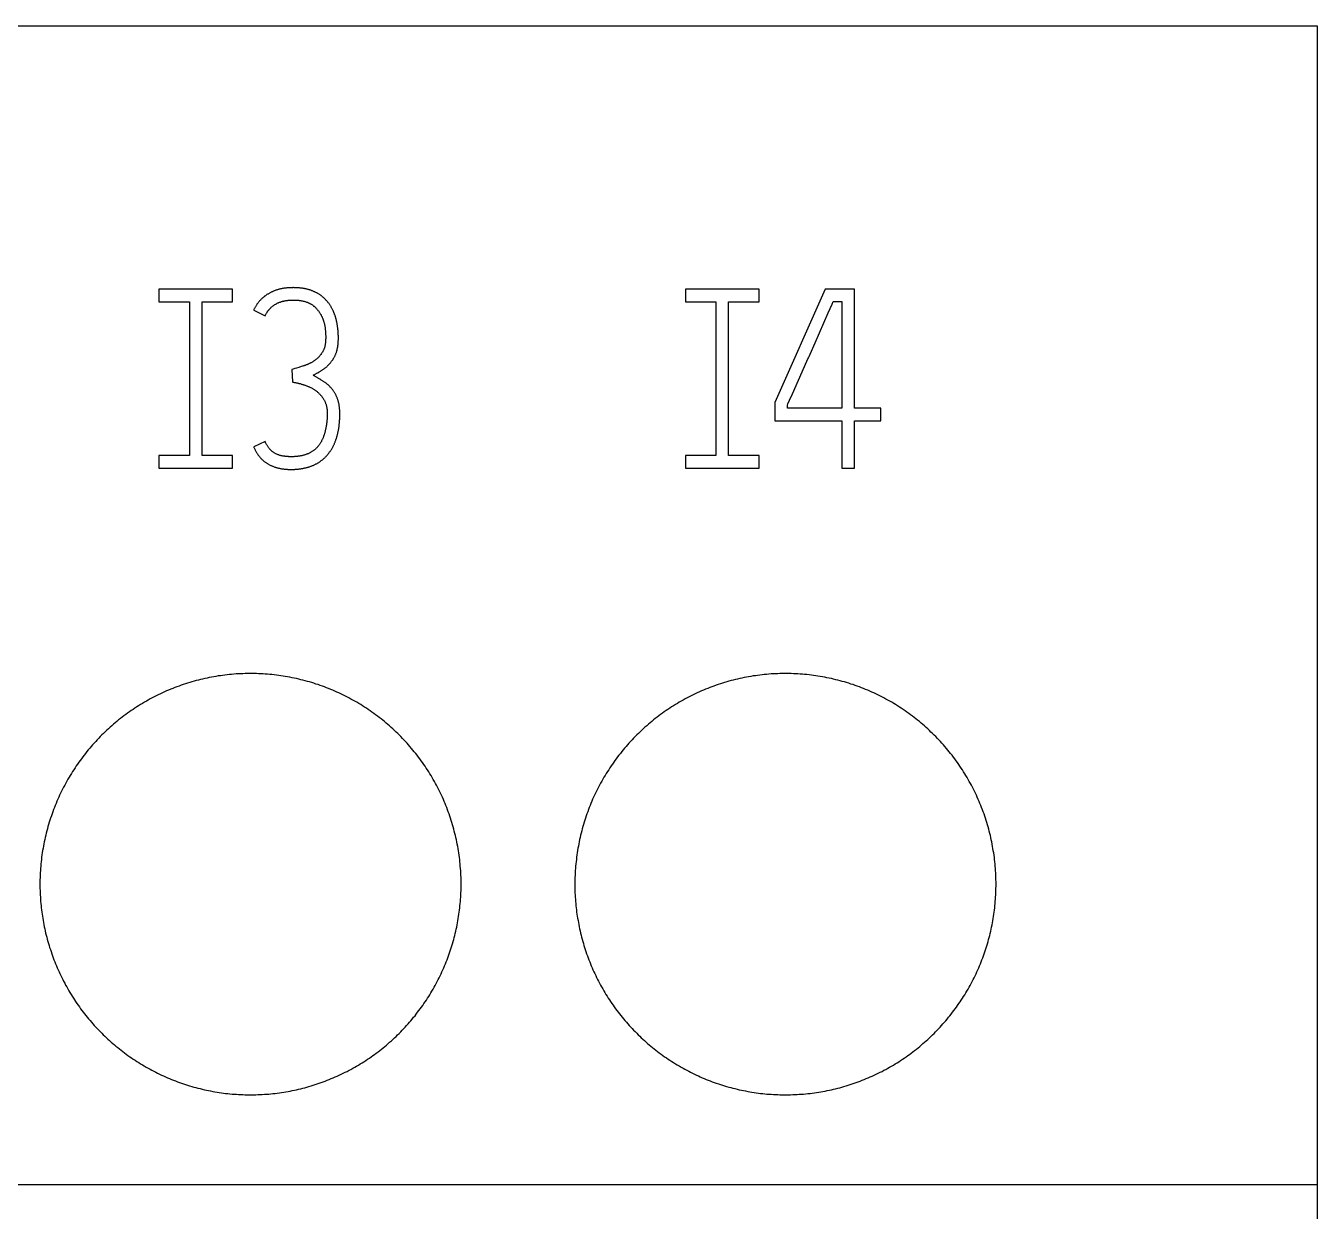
# Model space of a CAD drawing. Extents: x 0 to 420, y 0 to 297.
# Drawn here: x 133.32 to 145.58, y 221.94 to 233.19 of the extents above; entities that cross this region are included whole.
import ezdxf

# ---------------------------------------------------------------- set-up
doc = ezdxf.new("R2010")
doc.units = 0
doc.header["$LTSCALE"] = 23.1
doc.layers.add('10000_FRONT', color=7, linetype='CONTINUOUS')
doc.layers.add('10500_FRONT_LABELING', color=7, linetype='CONTINUOUS')

msp = doc.modelspace()

# ---------------------------------------------------------------- linework, layer by layer
at = {"layer": '10000_FRONT', "color": 7, "linetype": 'CONTINUOUS'}
for p, q in [((110.08, 233.191), (145.58, 233.191)), ((145.58, 233.191), (145.58, 143.191)), ((110.08, 222.191), (145.58, 222.191))]:
    msp.add_line(p, q, dxfattribs=at)
for points in [[(137.45, 225.041), (137.45, 225.063), (137.449, 225.084), (137.449, 225.105), (137.448, 225.127), (137.447, 225.148), (137.446, 225.169), (137.444, 225.19), (137.442, 225.212), (137.441, 225.233), (137.438, 225.254), (137.436, 225.275), (137.434, 225.296), (137.431, 225.317), (137.428, 225.338), (137.424, 225.358), (137.421, 225.379), (137.417, 225.4), (137.413, 225.421), (137.409, 225.442), (137.405, 225.462), (137.4, 225.483), (137.396, 225.504), (137.391, 225.524), (137.385, 225.545), (137.38, 225.565), (137.374, 225.586), (137.368, 225.606), (137.362, 225.626), (137.356, 225.647), (137.349, 225.667), (137.343, 225.687), (137.336, 225.708), (137.328, 225.728), (137.321, 225.748), (137.313, 225.768), (137.305, 225.788), (137.297, 225.807), (137.289, 225.827), (137.281, 225.846), (137.272, 225.866), (137.263, 225.885), (137.254, 225.904), (137.245, 225.923), (137.235, 225.942), (137.226, 225.961), (137.216, 225.98), (137.206, 225.998), (137.196, 226.017), (137.185, 226.035), (137.175, 226.054), (137.164, 226.072), (137.153, 226.09), (137.142, 226.108), (137.13, 226.126), (137.119, 226.143), (137.107, 226.161), (137.095, 226.179), (137.083, 226.196), (137.07, 226.213), (137.058, 226.231), (137.045, 226.248), (137.032, 226.265), (137.019, 226.282), (137.005, 226.298), (136.992, 226.315), (136.978, 226.331), (136.964, 226.348), (136.95, 226.364), (136.936, 226.38), (136.922, 226.395), (136.907, 226.411), (136.893, 226.426), (136.878, 226.442), (136.863, 226.457), (136.848, 226.472), (136.832, 226.486), (136.817, 226.501), (136.802, 226.515), (136.786, 226.53), (136.77, 226.544), (136.754, 226.558), (136.738, 226.571), (136.722, 226.585), (136.705, 226.598), (136.689, 226.612), (136.672, 226.625), (136.655, 226.638), (136.638, 226.65), (136.621, 226.663), (136.603, 226.675), (136.586, 226.687), (136.568, 226.699), (136.55, 226.711), (136.532, 226.723), (136.514, 226.735), (136.496, 226.746), (136.478, 226.757), (136.459, 226.768), (136.441, 226.779), (136.422, 226.789), (136.403, 226.799), (136.384, 226.81), (136.365, 226.819), (136.346, 226.829), (136.327, 226.839), (136.308, 226.848), (136.289, 226.857), (136.27, 226.866), (136.25, 226.874), (136.231, 226.883), (136.211, 226.891), (136.191, 226.899), (136.172, 226.907), (136.152, 226.914), (136.132, 226.922), (136.112, 226.929), (136.092, 226.936), (136.071, 226.942), (136.051, 226.949), (136.031, 226.955), (136.01, 226.961), (135.99, 226.967), (135.969, 226.973), (135.948, 226.978), (135.928, 226.983), (135.907, 226.988), (135.886, 226.993), (135.865, 226.998), (135.844, 227.002), (135.823, 227.006), (135.801, 227.01), (135.78, 227.014), (135.759, 227.017), (135.738, 227.02), (135.717, 227.023), (135.696, 227.026), (135.675, 227.029), (135.653, 227.031), (135.632, 227.033), (135.611, 227.035), (135.59, 227.036), (135.569, 227.038), (135.547, 227.039), (135.526, 227.04), (135.505, 227.041), (135.484, 227.041), (135.462, 227.041), (135.441, 227.041), (135.42, 227.041), (135.398, 227.041), (135.377, 227.04), (135.356, 227.039), (135.334, 227.038), (135.313, 227.037), (135.292, 227.035), (135.27, 227.033), (135.249, 227.031), (135.228, 227.029), (135.206, 227.027), (135.185, 227.024), (135.164, 227.021), (135.142, 227.018), (135.121, 227.014), (135.1, 227.011), (135.079, 227.007), (135.058, 227.003), (135.037, 226.998), (135.016, 226.994), (134.995, 226.989), (134.975, 226.984), (134.954, 226.979), (134.934, 226.974), (134.913, 226.968), (134.893, 226.962), (134.872, 226.956), (134.852, 226.95), (134.832, 226.943), (134.811, 226.937), (134.791, 226.93), (134.771, 226.923), (134.751, 226.915), (134.731, 226.908), (134.712, 226.9), (134.692, 226.892), (134.672, 226.884), (134.652, 226.876), (134.633, 226.867), (134.613, 226.858), (134.594, 226.849), (134.574, 226.84), (134.555, 226.83), (134.536, 226.82), (134.517, 226.81), (134.498, 226.8), (134.479, 226.79), (134.461, 226.78), (134.442, 226.769), (134.424, 226.758), (134.405, 226.747)], [(142.53, 225.041), (142.53, 225.063), (142.529, 225.084), (142.529, 225.105), (142.528, 225.127), (142.527, 225.148), (142.526, 225.169), (142.524, 225.19), (142.522, 225.212), (142.521, 225.233), (142.518, 225.254), (142.516, 225.275), (142.514, 225.296), (142.511, 225.317), (142.508, 225.338), (142.504, 225.358), (142.501, 225.379), (142.497, 225.4), (142.493, 225.421), (142.489, 225.442), (142.485, 225.462), (142.48, 225.483), (142.476, 225.504), (142.471, 225.524), (142.465, 225.545), (142.46, 225.565), (142.454, 225.586), (142.448, 225.606), (142.442, 225.626), (142.436, 225.647), (142.429, 225.667), (142.423, 225.687), (142.416, 225.708), (142.408, 225.728), (142.401, 225.748), (142.393, 225.768), (142.385, 225.788), (142.377, 225.807), (142.369, 225.827), (142.361, 225.846), (142.352, 225.866), (142.343, 225.885), (142.334, 225.904), (142.325, 225.923), (142.315, 225.942), (142.306, 225.961), (142.296, 225.98), (142.286, 225.998), (142.276, 226.017), (142.265, 226.035), (142.255, 226.054), (142.244, 226.072), (142.233, 226.09), (142.222, 226.108), (142.21, 226.126), (142.199, 226.143), (142.187, 226.161), (142.175, 226.179), (142.163, 226.196), (142.15, 226.213), (142.138, 226.231), (142.125, 226.248), (142.112, 226.265), (142.099, 226.282), (142.085, 226.298), (142.072, 226.315), (142.058, 226.331), (142.044, 226.348), (142.03, 226.364), (142.016, 226.38), (142.002, 226.395), (141.987, 226.411), (141.973, 226.426), (141.958, 226.442), (141.943, 226.457), (141.928, 226.472), (141.912, 226.486), (141.897, 226.501), (141.882, 226.515), (141.866, 226.53), (141.85, 226.544), (141.834, 226.558), (141.818, 226.571), (141.802, 226.585), (141.785, 226.598), (141.769, 226.612), (141.752, 226.625), (141.735, 226.638), (141.718, 226.65), (141.701, 226.663), (141.683, 226.675), (141.666, 226.687), (141.648, 226.699), (141.63, 226.711), (141.612, 226.723), (141.594, 226.735), (141.576, 226.746), (141.558, 226.757), (141.539, 226.768), (141.521, 226.779), (141.502, 226.789), (141.483, 226.799), (141.464, 226.81), (141.445, 226.819), (141.426, 226.829), (141.407, 226.839), (141.388, 226.848), (141.369, 226.857), (141.35, 226.866), (141.33, 226.874), (141.311, 226.883), (141.291, 226.891), (141.271, 226.899), (141.252, 226.907), (141.232, 226.914), (141.212, 226.922), (141.192, 226.929), (141.172, 226.936), (141.151, 226.942), (141.131, 226.949), (141.111, 226.955), (141.09, 226.961), (141.07, 226.967), (141.049, 226.973), (141.028, 226.978), (141.008, 226.983), (140.987, 226.988), (140.966, 226.993), (140.945, 226.998), (140.924, 227.002), (140.903, 227.006), (140.881, 227.01), (140.86, 227.014), (140.839, 227.017), (140.818, 227.02), (140.797, 227.023), (140.776, 227.026), (140.755, 227.029), (140.733, 227.031), (140.712, 227.033), (140.691, 227.035), (140.67, 227.036), (140.649, 227.038), (140.627, 227.039), (140.606, 227.04), (140.585, 227.041), (140.564, 227.041), (140.542, 227.041), (140.521, 227.041), (140.5, 227.041), (140.478, 227.041), (140.457, 227.04), (140.436, 227.039), (140.414, 227.038), (140.393, 227.037), (140.372, 227.035), (140.35, 227.033), (140.329, 227.031), (140.308, 227.029), (140.286, 227.027), (140.265, 227.024), (140.244, 227.021), (140.222, 227.018), (140.201, 227.014), (140.18, 227.011), (140.159, 227.007), (140.138, 227.003), (140.117, 226.998), (140.096, 226.994), (140.075, 226.989), (140.055, 226.984), (140.034, 226.979), (140.014, 226.974), (139.993, 226.968), (139.973, 226.962), (139.952, 226.956), (139.932, 226.95), (139.912, 226.943), (139.891, 226.937), (139.871, 226.93), (139.851, 226.923), (139.831, 226.915), (139.811, 226.908), (139.792, 226.9), (139.772, 226.892), (139.752, 226.884), (139.732, 226.876), (139.713, 226.867), (139.693, 226.858), (139.674, 226.849), (139.654, 226.84), (139.635, 226.83), (139.616, 226.82), (139.597, 226.81), (139.578, 226.8), (139.559, 226.79), (139.541, 226.78), (139.522, 226.769), (139.504, 226.758), (139.485, 226.747)], [(134.405, 226.747), (134.387, 226.736), (134.369, 226.724), (134.352, 226.713), (134.334, 226.701), (134.316, 226.689), (134.299, 226.677), (134.282, 226.665), (134.264, 226.652), (134.247, 226.64), (134.231, 226.627), (134.214, 226.614), (134.197, 226.601), (134.181, 226.587), (134.164, 226.574), (134.148, 226.56), (134.132, 226.546), (134.116, 226.532), (134.1, 226.517), (134.085, 226.503), (134.069, 226.488), (134.054, 226.473), (134.038, 226.458), (134.023, 226.443), (134.008, 226.428), (133.993, 226.412), (133.979, 226.396), (133.964, 226.381), (133.95, 226.365), (133.936, 226.349), (133.922, 226.333), (133.909, 226.316), (133.895, 226.3), (133.882, 226.283), (133.869, 226.267), (133.856, 226.25), (133.843, 226.233), (133.831, 226.216), (133.819, 226.199), (133.806, 226.181), (133.794, 226.164), (133.783, 226.146), (133.771, 226.128), (133.76, 226.111), (133.748, 226.093), (133.737, 226.074), (133.726, 226.056), (133.716, 226.038), (133.705, 226.019), (133.695, 226.001), (133.685, 225.982), (133.675, 225.963), (133.665, 225.944), (133.656, 225.925), (133.646, 225.906), (133.637, 225.886), (133.628, 225.867), (133.619, 225.847), (133.611, 225.828), (133.603, 225.808), (133.595, 225.789), (133.587, 225.769), (133.579, 225.749), (133.572, 225.729), (133.565, 225.709), (133.558, 225.689), (133.551, 225.669), (133.544, 225.649), (133.538, 225.629), (133.532, 225.608), (133.526, 225.588), (133.52, 225.568), (133.515, 225.547), (133.51, 225.527), (133.505, 225.506), (133.5, 225.486), (133.495, 225.465), (133.491, 225.444), (133.487, 225.424), (133.483, 225.403), (133.479, 225.382), (133.475, 225.361), (133.472, 225.34), (133.469, 225.319), (133.466, 225.298), (133.464, 225.276), (133.461, 225.255), (133.459, 225.234), (133.457, 225.212), (133.455, 225.191), (133.454, 225.17), (133.453, 225.148), (133.452, 225.127), (133.451, 225.106), (133.45, 225.084), (133.45, 225.063), (133.45, 225.041)], [(139.485, 226.747), (139.467, 226.736), (139.449, 226.724), (139.432, 226.713), (139.414, 226.701), (139.396, 226.689), (139.379, 226.677), (139.362, 226.665), (139.344, 226.652), (139.327, 226.64), (139.311, 226.627), (139.294, 226.614), (139.277, 226.601), (139.261, 226.587), (139.244, 226.574), (139.228, 226.56), (139.212, 226.546), (139.196, 226.532), (139.18, 226.517), (139.165, 226.503), (139.149, 226.488), (139.134, 226.473), (139.118, 226.458), (139.103, 226.443), (139.088, 226.428), (139.073, 226.412), (139.059, 226.396), (139.044, 226.381), (139.03, 226.365), (139.016, 226.349), (139.002, 226.333), (138.989, 226.316), (138.975, 226.3), (138.962, 226.283), (138.949, 226.267), (138.936, 226.25), (138.923, 226.233), (138.911, 226.216), (138.899, 226.199), (138.886, 226.181), (138.874, 226.164), (138.863, 226.146), (138.851, 226.128), (138.84, 226.111), (138.828, 226.093), (138.817, 226.074), (138.806, 226.056), (138.796, 226.038), (138.785, 226.019), (138.775, 226.001), (138.765, 225.982), (138.755, 225.963), (138.745, 225.944), (138.736, 225.925), (138.726, 225.906), (138.717, 225.886), (138.708, 225.867), (138.699, 225.847), (138.691, 225.828), (138.683, 225.808), (138.675, 225.789), (138.667, 225.769), (138.659, 225.749), (138.652, 225.729), (138.645, 225.709), (138.638, 225.689), (138.631, 225.669), (138.624, 225.649), (138.618, 225.629), (138.612, 225.608), (138.606, 225.588), (138.6, 225.568), (138.595, 225.547), (138.59, 225.527), (138.585, 225.506), (138.58, 225.486), (138.575, 225.465), (138.571, 225.444), (138.567, 225.424), (138.563, 225.403), (138.559, 225.382), (138.555, 225.361), (138.552, 225.34), (138.549, 225.319), (138.546, 225.298), (138.544, 225.276), (138.541, 225.255), (138.539, 225.234), (138.537, 225.212), (138.535, 225.191), (138.534, 225.17), (138.533, 225.148), (138.532, 225.127), (138.531, 225.106), (138.53, 225.084), (138.53, 225.063), (138.53, 225.041)], [(133.45, 225.041), (133.45, 225.021), (133.45, 225), (133.451, 224.98), (133.451, 224.959), (133.452, 224.939), (133.454, 224.919), (133.455, 224.898), (133.456, 224.878), (133.458, 224.858), (133.46, 224.837), (133.462, 224.817), (133.465, 224.797), (133.467, 224.777), (133.47, 224.757), (133.473, 224.737), (133.476, 224.717), (133.48, 224.697), (133.483, 224.677), (133.487, 224.657), (133.491, 224.637), (133.495, 224.617), (133.5, 224.597), (133.504, 224.577), (133.509, 224.557), (133.514, 224.538), (133.519, 224.518), (133.525, 224.498), (133.531, 224.479), (133.536, 224.459), (133.542, 224.44), (133.549, 224.42), (133.555, 224.401), (133.562, 224.381), (133.569, 224.362), (133.576, 224.342), (133.583, 224.323), (133.591, 224.304), (133.598, 224.285), (133.606, 224.266), (133.614, 224.247), (133.622, 224.229), (133.631, 224.21), (133.639, 224.192), (133.648, 224.173), (133.657, 224.155), (133.666, 224.137), (133.675, 224.119), (133.685, 224.101), (133.694, 224.083), (133.704, 224.065), (133.714, 224.047), (133.725, 224.03), (133.735, 224.012), (133.745, 223.995), (133.756, 223.978), (133.767, 223.96), (133.778, 223.943), (133.789, 223.926), (133.801, 223.909), (133.813, 223.893), (133.824, 223.876), (133.836, 223.859), (133.849, 223.843), (133.861, 223.826), (133.874, 223.81), (133.886, 223.794), (133.899, 223.778), (133.912, 223.762), (133.926, 223.746), (133.939, 223.731), (133.953, 223.715), (133.966, 223.7), (133.98, 223.685), (133.994, 223.67), (134.008, 223.655), (134.022, 223.641), (134.037, 223.626), (134.051, 223.612), (134.066, 223.598), (134.081, 223.583), (134.096, 223.57), (134.111, 223.556), (134.126, 223.542), (134.141, 223.529), (134.157, 223.516), (134.172, 223.503), (134.188, 223.49), (134.204, 223.477), (134.22, 223.464), (134.236, 223.452), (134.252, 223.439), (134.269, 223.427), (134.285, 223.415), (134.302, 223.403), (134.319, 223.392), (134.336, 223.38), (134.353, 223.369), (134.37, 223.358), (134.388, 223.347), (134.405, 223.336), (134.423, 223.325), (134.441, 223.315), (134.459, 223.304), (134.477, 223.294), (134.495, 223.284), (134.513, 223.275), (134.531, 223.265), (134.549, 223.256), (134.567, 223.247), (134.586, 223.238), (134.604, 223.229), (134.623, 223.22), (134.641, 223.212), (134.66, 223.204), (134.679, 223.196), (134.698, 223.188), (134.717, 223.181), (134.736, 223.173), (134.755, 223.166), (134.774, 223.159), (134.793, 223.152), (134.813, 223.146), (134.832, 223.139), (134.852, 223.133), (134.871, 223.127), (134.891, 223.121), (134.911, 223.115), (134.93, 223.11), (134.95, 223.105), (134.97, 223.1), (134.99, 223.095), (135.011, 223.09), (135.031, 223.086), (135.051, 223.082), (135.071, 223.078), (135.092, 223.074), (135.112, 223.07), (135.132, 223.067), (135.152, 223.064), (135.173, 223.061), (135.193, 223.058), (135.213, 223.055), (135.234, 223.053), (135.254, 223.051), (135.274, 223.049), (135.295, 223.047), (135.315, 223.046), (135.336, 223.045), (135.356, 223.044), (135.376, 223.043), (135.397, 223.042), (135.417, 223.042), (135.438, 223.041), (135.458, 223.041), (135.479, 223.042), (135.499, 223.042), (135.519, 223.043), (135.54, 223.043), (135.56, 223.044), (135.581, 223.046), (135.602, 223.047), (135.622, 223.049), (135.643, 223.051), (135.663, 223.053), (135.684, 223.055), (135.704, 223.058), (135.725, 223.06), (135.745, 223.063), (135.766, 223.066), (135.786, 223.07), (135.806, 223.073), (135.826, 223.077), (135.846, 223.081), (135.867, 223.085), (135.887, 223.09), (135.906, 223.094), (135.926, 223.099), (135.946, 223.104), (135.966, 223.109), (135.986, 223.115), (136.005, 223.12), (136.025, 223.126), (136.044, 223.132), (136.064, 223.138), (136.083, 223.144), (136.103, 223.151), (136.122, 223.158), (136.141, 223.165), (136.16, 223.172), (136.179, 223.179), (136.198, 223.187), (136.217, 223.195), (136.236, 223.203), (136.255, 223.211), (136.274, 223.219), (136.293, 223.228), (136.311, 223.237), (136.33, 223.246), (136.349, 223.255)], [(136.349, 223.255), (136.367, 223.264), (136.385, 223.274), (136.403, 223.283), (136.421, 223.293), (136.439, 223.303), (136.457, 223.314), (136.475, 223.324), (136.492, 223.335), (136.51, 223.345), (136.527, 223.356), (136.544, 223.367), (136.561, 223.379), (136.578, 223.39), (136.595, 223.402), (136.611, 223.413), (136.628, 223.425), (136.644, 223.437), (136.661, 223.45), (136.677, 223.462), (136.693, 223.475), (136.709, 223.487), (136.725, 223.5), (136.74, 223.513), (136.756, 223.527), (136.771, 223.54), (136.787, 223.554), (136.802, 223.568), (136.817, 223.582), (136.832, 223.596), (136.847, 223.61), (136.861, 223.624), (136.876, 223.639), (136.89, 223.654), (136.904, 223.669), (136.918, 223.684), (136.932, 223.699), (136.946, 223.714), (136.96, 223.73), (136.973, 223.745), (136.986, 223.761), (136.999, 223.777), (137.012, 223.792), (137.024, 223.808), (137.037, 223.825), (137.049, 223.841), (137.061, 223.857), (137.073, 223.874), (137.085, 223.89), (137.097, 223.907), (137.108, 223.924), (137.12, 223.941), (137.131, 223.958), (137.142, 223.975), (137.152, 223.992), (137.163, 224.01), (137.173, 224.027), (137.184, 224.045), (137.194, 224.062), (137.204, 224.08), (137.214, 224.098), (137.223, 224.116), (137.232, 224.135), (137.242, 224.153), (137.251, 224.172), (137.26, 224.19), (137.268, 224.209), (137.277, 224.228), (137.285, 224.246), (137.293, 224.265), (137.301, 224.284), (137.309, 224.303), (137.316, 224.322), (137.323, 224.341), (137.33, 224.36), (137.337, 224.379), (137.344, 224.399), (137.35, 224.418), (137.356, 224.437), (137.362, 224.457), (137.368, 224.476), (137.374, 224.496), (137.379, 224.515), (137.385, 224.535), (137.39, 224.555), (137.394, 224.574), (137.399, 224.594), (137.404, 224.614), (137.408, 224.634), (137.412, 224.654), (137.416, 224.674), (137.419, 224.694), (137.423, 224.714), (137.426, 224.734), (137.429, 224.755), (137.432, 224.775), (137.435, 224.795), (137.437, 224.816), (137.439, 224.836), (137.441, 224.857), (137.443, 224.877), (137.445, 224.898), (137.446, 224.918), (137.447, 224.939), (137.448, 224.959), (137.449, 224.98), (137.449, 225), (137.45, 225.021), (137.45, 225.041)], [(138.53, 225.041), (138.53, 225.021), (138.53, 225), (138.531, 224.98), (138.531, 224.959), (138.532, 224.939), (138.534, 224.919), (138.535, 224.898), (138.536, 224.878), (138.538, 224.858), (138.54, 224.837), (138.542, 224.817), (138.545, 224.797), (138.547, 224.777), (138.55, 224.757), (138.553, 224.737), (138.556, 224.717), (138.56, 224.697), (138.563, 224.677), (138.567, 224.657), (138.571, 224.637), (138.575, 224.617), (138.58, 224.597), (138.584, 224.577), (138.589, 224.557), (138.594, 224.538), (138.599, 224.518), (138.605, 224.498), (138.611, 224.479), (138.616, 224.459), (138.622, 224.44), (138.629, 224.42), (138.635, 224.401), (138.642, 224.381), (138.649, 224.362), (138.656, 224.342), (138.663, 224.323), (138.671, 224.304), (138.678, 224.285), (138.686, 224.266), (138.694, 224.247), (138.702, 224.229), (138.711, 224.21), (138.719, 224.192), (138.728, 224.173), (138.737, 224.155), (138.746, 224.137), (138.755, 224.119), (138.765, 224.101), (138.774, 224.083), (138.784, 224.065), (138.794, 224.047), (138.805, 224.03), (138.815, 224.012), (138.825, 223.995), (138.836, 223.978), (138.847, 223.96), (138.858, 223.943), (138.869, 223.926), (138.881, 223.909), (138.893, 223.893), (138.904, 223.876), (138.916, 223.859), (138.929, 223.843), (138.941, 223.826), (138.954, 223.81), (138.966, 223.794), (138.979, 223.778), (138.992, 223.762), (139.006, 223.746), (139.019, 223.731), (139.033, 223.715), (139.046, 223.7), (139.06, 223.685), (139.074, 223.67), (139.088, 223.655), (139.102, 223.641), (139.117, 223.626), (139.131, 223.612), (139.146, 223.598), (139.161, 223.583), (139.176, 223.57), (139.191, 223.556), (139.206, 223.542), (139.221, 223.529), (139.237, 223.516), (139.252, 223.503), (139.268, 223.49), (139.284, 223.477), (139.3, 223.464), (139.316, 223.452), (139.332, 223.439), (139.349, 223.427), (139.365, 223.415), (139.382, 223.403), (139.399, 223.392), (139.416, 223.38), (139.433, 223.369), (139.45, 223.358), (139.468, 223.347), (139.485, 223.336), (139.503, 223.325), (139.521, 223.315), (139.539, 223.304), (139.557, 223.294), (139.575, 223.284), (139.593, 223.275), (139.611, 223.265), (139.629, 223.256), (139.647, 223.247), (139.666, 223.238), (139.684, 223.229), (139.703, 223.22), (139.721, 223.212), (139.74, 223.204), (139.759, 223.196), (139.778, 223.188), (139.797, 223.181), (139.816, 223.173), (139.835, 223.166), (139.854, 223.159), (139.873, 223.152), (139.893, 223.146), (139.912, 223.139), (139.932, 223.133), (139.951, 223.127), (139.971, 223.121), (139.991, 223.115), (140.01, 223.11), (140.03, 223.105), (140.05, 223.1), (140.07, 223.095), (140.091, 223.09), (140.111, 223.086), (140.131, 223.082), (140.151, 223.078), (140.172, 223.074), (140.192, 223.07), (140.212, 223.067), (140.232, 223.064), (140.253, 223.061), (140.273, 223.058), (140.293, 223.055), (140.314, 223.053), (140.334, 223.051), (140.354, 223.049), (140.375, 223.047), (140.395, 223.046), (140.416, 223.045), (140.436, 223.044), (140.456, 223.043), (140.477, 223.042), (140.497, 223.042), (140.518, 223.041), (140.538, 223.041), (140.559, 223.042), (140.579, 223.042), (140.599, 223.043), (140.62, 223.043), (140.64, 223.044), (140.661, 223.046), (140.682, 223.047), (140.702, 223.049), (140.723, 223.051), (140.743, 223.053), (140.764, 223.055), (140.784, 223.058), (140.805, 223.06), (140.825, 223.063), (140.846, 223.066), (140.866, 223.07), (140.886, 223.073), (140.906, 223.077), (140.926, 223.081), (140.947, 223.085), (140.967, 223.09), (140.986, 223.094), (141.006, 223.099), (141.026, 223.104), (141.046, 223.109), (141.066, 223.115), (141.085, 223.12), (141.105, 223.126), (141.124, 223.132), (141.144, 223.138), (141.163, 223.144), (141.183, 223.151), (141.202, 223.158), (141.221, 223.165), (141.24, 223.172), (141.259, 223.179), (141.278, 223.187), (141.297, 223.195), (141.316, 223.203), (141.335, 223.211), (141.354, 223.219), (141.373, 223.228), (141.391, 223.237), (141.41, 223.246), (141.429, 223.255)], [(141.429, 223.255), (141.447, 223.264), (141.465, 223.274), (141.483, 223.283), (141.501, 223.293), (141.519, 223.303), (141.537, 223.314), (141.555, 223.324), (141.572, 223.335), (141.59, 223.345), (141.607, 223.356), (141.624, 223.367), (141.641, 223.379), (141.658, 223.39), (141.675, 223.402), (141.691, 223.413), (141.708, 223.425), (141.724, 223.437), (141.741, 223.45), (141.757, 223.462), (141.773, 223.475), (141.789, 223.487), (141.805, 223.5), (141.82, 223.513), (141.836, 223.527), (141.851, 223.54), (141.867, 223.554), (141.882, 223.568), (141.897, 223.582), (141.912, 223.596), (141.927, 223.61), (141.941, 223.624), (141.956, 223.639), (141.97, 223.654), (141.984, 223.669), (141.998, 223.684), (142.012, 223.699), (142.026, 223.714), (142.04, 223.73), (142.053, 223.745), (142.066, 223.761), (142.079, 223.777), (142.092, 223.792), (142.104, 223.808), (142.117, 223.825), (142.129, 223.841), (142.141, 223.857), (142.153, 223.874), (142.165, 223.89), (142.177, 223.907), (142.188, 223.924), (142.2, 223.941), (142.211, 223.958), (142.222, 223.975), (142.232, 223.992), (142.243, 224.01), (142.253, 224.027), (142.264, 224.045), (142.274, 224.062), (142.284, 224.08), (142.294, 224.098), (142.303, 224.116), (142.312, 224.135), (142.322, 224.153), (142.331, 224.172), (142.34, 224.19), (142.348, 224.209), (142.357, 224.228), (142.365, 224.246), (142.373, 224.265), (142.381, 224.284), (142.389, 224.303), (142.396, 224.322), (142.403, 224.341), (142.41, 224.36), (142.417, 224.379), (142.424, 224.399), (142.43, 224.418), (142.436, 224.437), (142.442, 224.457), (142.448, 224.476), (142.454, 224.496), (142.459, 224.515), (142.465, 224.535), (142.47, 224.555), (142.474, 224.574), (142.479, 224.594), (142.484, 224.614), (142.488, 224.634), (142.492, 224.654), (142.496, 224.674), (142.499, 224.694), (142.503, 224.714), (142.506, 224.734), (142.509, 224.755), (142.512, 224.775), (142.515, 224.795), (142.517, 224.816), (142.519, 224.836), (142.521, 224.857), (142.523, 224.877), (142.525, 224.898), (142.526, 224.918), (142.527, 224.939), (142.528, 224.959), (142.529, 224.98), (142.529, 225), (142.53, 225.021), (142.53, 225.041)]]:
    msp.add_lwpolyline(points, dxfattribs=at)
at = {"layer": '10500_FRONT_LABELING', "color": 7, "linetype": 'CONTINUOUS'}
for p, q in [((134.58, 230.691), (134.58, 230.571)), ((135.28, 230.691), (134.58, 230.691)), ((135.28, 230.571), (135.28, 230.691)), ((139.58, 230.691), (139.58, 230.571)), ((140.28, 230.691), (139.58, 230.691)), ((140.28, 230.571), (140.28, 230.691)), ((140.906, 230.691), (140.43, 229.616)), ((141.187, 230.691), (140.906, 230.691)), ((141.187, 229.56), (141.187, 230.691)), ((134.58, 230.571), (134.87, 230.571)), ((134.87, 230.571), (134.87, 229.111)), ((134.99, 229.111), (134.99, 230.571)), ((134.99, 230.571), (135.28, 230.571)), ((139.58, 230.571), (139.87, 230.571)), ((139.87, 230.571), (139.87, 229.111)), ((139.99, 229.111), (139.99, 230.571)), ((139.99, 230.571), (140.28, 230.571)), ((140.974, 230.55), (140.984, 230.573)), ((140.984, 230.573), (141.066, 230.573)), ((141.066, 230.573), (141.066, 229.56)), ((135.48, 230.493), (135.588, 230.439)), ((140.812, 230.182), (140.937, 230.467)), ((140.937, 230.467), (140.974, 230.55)), ((140.764, 230.075), (140.812, 230.182)), ((135.932, 229.956), (135.907, 229.948)), ((135.943, 229.959), (135.932, 229.956)), ((140.596, 229.697), (140.712, 229.957)), ((135.841, 229.927), (135.848, 229.81)), ((135.871, 229.937), (135.856, 229.932)), ((135.887, 229.941), (135.871, 229.937)), ((135.907, 229.948), (135.887, 229.941)), ((140.43, 229.616), (140.43, 229.442)), ((140.548, 229.56), (140.548, 229.59)), ((140.569, 229.637), (140.596, 229.697)), ((141.066, 229.56), (140.548, 229.56)), ((141.437, 229.56), (141.187, 229.56)), ((141.437, 229.442), (141.437, 229.56)), ((140.43, 229.442), (141.066, 229.442)), ((141.066, 229.442), (141.066, 228.991)), ((141.187, 228.991), (141.187, 229.442)), ((141.187, 229.442), (141.437, 229.442)), ((135.588, 229.244), (135.48, 229.194)), ((134.58, 229.111), (134.58, 228.991)), ((134.87, 229.111), (134.58, 229.111)), ((135.28, 229.111), (134.99, 229.111)), ((135.28, 228.991), (135.28, 229.111)), ((139.58, 229.111), (139.58, 228.991)), ((139.87, 229.111), (139.58, 229.111)), ((140.28, 229.111), (139.99, 229.111)), ((140.28, 228.991), (140.28, 229.111)), ((134.58, 228.991), (135.28, 228.991)), ((139.58, 228.991), (140.28, 228.991)), ((141.066, 228.991), (141.187, 228.991))]:
    msp.add_line(p, q, dxfattribs=at)
for points in [[(135.904, 230.704), (135.899, 230.704), (135.893, 230.705), (135.887, 230.705), (135.881, 230.705), (135.876, 230.705), (135.87, 230.705), (135.864, 230.705), (135.858, 230.706), (135.853, 230.706), (135.847, 230.705), (135.841, 230.705), (135.835, 230.705), (135.829, 230.705), (135.824, 230.705), (135.818, 230.704), (135.812, 230.704), (135.806, 230.704), (135.801, 230.703), (135.795, 230.703), (135.789, 230.702), (135.784, 230.701), (135.778, 230.701), (135.772, 230.7), (135.767, 230.699), (135.761, 230.698), (135.755, 230.697), (135.75, 230.696), (135.744, 230.695), (135.739, 230.694), (135.733, 230.693), (135.727, 230.691), (135.722, 230.69), (135.716, 230.689), (135.711, 230.687), (135.705, 230.685), (135.7, 230.684), (135.694, 230.682), (135.689, 230.68), (135.684, 230.678), (135.678, 230.676), (135.673, 230.674), (135.667, 230.672), (135.662, 230.669), (135.657, 230.667), (135.651, 230.665), (135.646, 230.662), (135.641, 230.659), (135.636, 230.657), (135.631, 230.654), (135.626, 230.651), (135.621, 230.648), (135.616, 230.645), (135.611, 230.642), (135.606, 230.639), (135.602, 230.636), (135.597, 230.633), (135.592, 230.629), (135.587, 230.626), (135.583, 230.623), (135.578, 230.619), (135.574, 230.615), (135.569, 230.612), (135.565, 230.608), (135.561, 230.604), (135.556, 230.6), (135.552, 230.596), (135.548, 230.592), (135.544, 230.588), (135.54, 230.584), (135.536, 230.58), (135.532, 230.575), (135.529, 230.571), (135.525, 230.567), (135.521, 230.562), (135.518, 230.558), (135.514, 230.553), (135.511, 230.548), (135.508, 230.544), (135.505, 230.539), (135.502, 230.534), (135.499, 230.529), (135.496, 230.524), (135.493, 230.519), (135.49, 230.514), (135.487, 230.509), (135.485, 230.504), (135.482, 230.499), (135.48, 230.493)], [(136.098, 229.903), (136.103, 229.906), (136.108, 229.909), (136.113, 229.912), (136.118, 229.915), (136.123, 229.918), (136.127, 229.921), (136.132, 229.924), (136.137, 229.927), (136.142, 229.931), (136.146, 229.934), (136.151, 229.937), (136.155, 229.941), (136.16, 229.944), (136.164, 229.948), (136.168, 229.951), (136.173, 229.955), (136.177, 229.959), (136.181, 229.963), (136.185, 229.967), (136.189, 229.971), (136.193, 229.975), (136.197, 229.979), (136.201, 229.983), (136.205, 229.988), (136.209, 229.992), (136.213, 229.997), (136.216, 230.001), (136.22, 230.006), (136.223, 230.01), (136.226, 230.015), (136.23, 230.02), (136.233, 230.024), (136.236, 230.029), (136.239, 230.034), (136.242, 230.039), (136.244, 230.044), (136.247, 230.049), (136.25, 230.054), (136.252, 230.059), (136.254, 230.065), (136.257, 230.07), (136.259, 230.075), (136.261, 230.081), (136.263, 230.086), (136.265, 230.091), (136.267, 230.097), (136.269, 230.102), (136.27, 230.108), (136.272, 230.113), (136.273, 230.119), (136.274, 230.124), (136.276, 230.13), (136.277, 230.136), (136.278, 230.141), (136.279, 230.147), (136.279, 230.153), (136.28, 230.158), (136.281, 230.164), (136.281, 230.17), (136.282, 230.175), (136.282, 230.181), (136.283, 230.187), (136.283, 230.193), (136.283, 230.198), (136.283, 230.204), (136.284, 230.21), (136.284, 230.215), (136.284, 230.221), (136.284, 230.227), (136.284, 230.233), (136.284, 230.238), (136.284, 230.244), (136.284, 230.25), (136.283, 230.255), (136.283, 230.261), (136.283, 230.267), (136.283, 230.272), (136.282, 230.278), (136.282, 230.284), (136.281, 230.289), (136.281, 230.295), (136.281, 230.301), (136.28, 230.306), (136.279, 230.312), (136.279, 230.318), (136.278, 230.323), (136.277, 230.329), (136.277, 230.335), (136.276, 230.34), (136.275, 230.346), (136.274, 230.351), (136.273, 230.357), (136.272, 230.363), (136.271, 230.368), (136.27, 230.374), (136.269, 230.38), (136.267, 230.385), (136.266, 230.391), (136.265, 230.396), (136.264, 230.402), (136.262, 230.408), (136.261, 230.413), (136.259, 230.419), (136.257, 230.424), (136.256, 230.43), (136.254, 230.435), (136.252, 230.441), (136.25, 230.446), (136.248, 230.451), (136.246, 230.457), (136.244, 230.462), (136.242, 230.467), (136.24, 230.473), (136.238, 230.478), (136.236, 230.483), (136.233, 230.488), (136.231, 230.493), (136.228, 230.499), (136.226, 230.504), (136.223, 230.509), (136.22, 230.514), (136.217, 230.519), (136.214, 230.524), (136.211, 230.529), (136.208, 230.534), (136.205, 230.538), (136.202, 230.543), (136.199, 230.548), (136.195, 230.553), (136.192, 230.557), (136.188, 230.562), (136.185, 230.566), (136.181, 230.571), (136.178, 230.575), (136.174, 230.579), (136.17, 230.584), (136.166, 230.588), (136.162, 230.592), (136.158, 230.596), (136.154, 230.6), (136.15, 230.604), (136.146, 230.608), (136.142, 230.612), (136.137, 230.615), (136.133, 230.619), (136.128, 230.623), (136.124, 230.626), (136.119, 230.63), (136.115, 230.633), (136.11, 230.636), (136.105, 230.64), (136.1, 230.643), (136.095, 230.646), (136.09, 230.649), (136.085, 230.652), (136.08, 230.655), (136.075, 230.657), (136.07, 230.66), (136.065, 230.663), (136.06, 230.665), (136.055, 230.667), (136.049, 230.67), (136.044, 230.672), (136.039, 230.674), (136.033, 230.676), (136.028, 230.678), (136.023, 230.68), (136.017, 230.682), (136.012, 230.684), (136.006, 230.685), (136, 230.687), (135.995, 230.689), (135.989, 230.69), (135.984, 230.692), (135.978, 230.693), (135.972, 230.694), (135.967, 230.695), (135.961, 230.696), (135.956, 230.697), (135.95, 230.698), (135.944, 230.699), (135.939, 230.7), (135.933, 230.701), (135.927, 230.702), (135.921, 230.702), (135.916, 230.703), (135.91, 230.703), (135.904, 230.704)], [(135.588, 230.439), (135.591, 230.444), (135.593, 230.448), (135.596, 230.453), (135.598, 230.458), (135.601, 230.462), (135.604, 230.467), (135.607, 230.471), (135.609, 230.475), (135.612, 230.48), (135.615, 230.484), (135.619, 230.488), (135.622, 230.492), (135.625, 230.496), (135.629, 230.5), (135.632, 230.504), (135.636, 230.508), (135.64, 230.512), (135.643, 230.515), (135.647, 230.519), (135.651, 230.523), (135.655, 230.526), (135.659, 230.529), (135.664, 230.533), (135.668, 230.536), (135.672, 230.539), (135.677, 230.542), (135.681, 230.545), (135.686, 230.547), (135.69, 230.55), (135.695, 230.553), (135.699, 230.555), (135.704, 230.557), (135.709, 230.56), (135.714, 230.562), (135.719, 230.564), (135.724, 230.566), (135.729, 230.568), (135.734, 230.569), (135.739, 230.571), (135.744, 230.573), (135.749, 230.574), (135.754, 230.576), (135.759, 230.577), (135.765, 230.578), (135.77, 230.579), (135.775, 230.58), (135.78, 230.581), (135.785, 230.582), (135.791, 230.583), (135.796, 230.583), (135.801, 230.584), (135.806, 230.585), (135.812, 230.585), (135.817, 230.586), (135.822, 230.586), (135.828, 230.587), (135.833, 230.587), (135.838, 230.587), (135.843, 230.587), (135.849, 230.588), (135.854, 230.588), (135.859, 230.588), (135.865, 230.588), (135.87, 230.587), (135.875, 230.587), (135.881, 230.587), (135.886, 230.587), (135.891, 230.587), (135.897, 230.586), (135.902, 230.586), (135.907, 230.585), (135.912, 230.584), (135.918, 230.584), (135.923, 230.583), (135.928, 230.582), (135.933, 230.581), (135.939, 230.58), (135.944, 230.579), (135.949, 230.578), (135.954, 230.577), (135.959, 230.576), (135.964, 230.574), (135.97, 230.573), (135.975, 230.571), (135.98, 230.569), (135.985, 230.568), (135.99, 230.566), (135.995, 230.564), (136, 230.562), (136.004, 230.559), (136.009, 230.557), (136.014, 230.555), (136.018, 230.552), (136.023, 230.55), (136.028, 230.547), (136.032, 230.544), (136.037, 230.541), (136.041, 230.538), (136.045, 230.535), (136.049, 230.531), (136.054, 230.528), (136.058, 230.525), (136.062, 230.521), (136.065, 230.517), (136.069, 230.514), (136.073, 230.51), (136.077, 230.506), (136.08, 230.502), (136.084, 230.498), (136.087, 230.494), (136.09, 230.49), (136.094, 230.486), (136.097, 230.481), (136.1, 230.477), (136.103, 230.473), (136.106, 230.468), (136.109, 230.464), (136.112, 230.459), (136.114, 230.455), (136.117, 230.45), (136.119, 230.446), (136.122, 230.441), (136.124, 230.436), (136.127, 230.432), (136.129, 230.427), (136.131, 230.422), (136.133, 230.417), (136.135, 230.412), (136.137, 230.407), (136.139, 230.402), (136.141, 230.397), (136.142, 230.392), (136.144, 230.387), (136.145, 230.382), (136.147, 230.377), (136.148, 230.372), (136.15, 230.367), (136.151, 230.362), (136.152, 230.357), (136.153, 230.351), (136.154, 230.346), (136.155, 230.341), (136.156, 230.336), (136.157, 230.331), (136.158, 230.326), (136.158, 230.32), (136.159, 230.315), (136.16, 230.31), (136.16, 230.305), (136.161, 230.299), (136.161, 230.294), (136.162, 230.289), (136.162, 230.284), (136.163, 230.279), (136.163, 230.273), (136.163, 230.268), (136.163, 230.263), (136.163, 230.257), (136.164, 230.252), (136.164, 230.247), (136.164, 230.242), (136.164, 230.236), (136.164, 230.231), (136.164, 230.226), (136.164, 230.22), (136.163, 230.215), (136.163, 230.21), (136.163, 230.205), (136.163, 230.199), (136.162, 230.194), (136.162, 230.189), (136.161, 230.184), (136.161, 230.178), (136.16, 230.173), (136.159, 230.168), (136.159, 230.163), (136.158, 230.158), (136.156, 230.152), (136.155, 230.147), (136.154, 230.142), (136.152, 230.137), (136.151, 230.132), (136.149, 230.127), (136.147, 230.122), (136.145, 230.117), (136.143, 230.112), (136.141, 230.108), (136.138, 230.103), (136.136, 230.098), (136.133, 230.094), (136.131, 230.089), (136.128, 230.085), (136.125, 230.08), (136.122, 230.076), (136.119, 230.071), (136.115, 230.067), (136.112, 230.063), (136.109, 230.059), (136.105, 230.055)], [(140.712, 229.957), (140.743, 230.028), (140.749, 230.04), (140.754, 230.052), (140.764, 230.075)], [(136.105, 230.055), (136.102, 230.051), (136.098, 230.047), (136.094, 230.043), (136.091, 230.04), (136.087, 230.036), (136.083, 230.032), (136.079, 230.029), (136.075, 230.026), (136.07, 230.022), (136.066, 230.019), (136.062, 230.016), (136.058, 230.013), (136.053, 230.01), (136.049, 230.007), (136.044, 230.004), (136.04, 230.001), (136.035, 229.999), (136.031, 229.996), (136.026, 229.993), (136.021, 229.991), (136.017, 229.988), (136.012, 229.986), (136.007, 229.984), (136.002, 229.981), (135.998, 229.979), (135.993, 229.977), (135.988, 229.975), (135.983, 229.973), (135.978, 229.971), (135.973, 229.969), (135.968, 229.967), (135.963, 229.966), (135.958, 229.964), (135.953, 229.962), (135.948, 229.96), (135.943, 229.959)], [(135.856, 229.932), (135.846, 229.929), (135.841, 229.927)], [(136.043, 229.873), (136.048, 229.876), (136.054, 229.878), (136.059, 229.881), (136.064, 229.884), (136.069, 229.886), (136.074, 229.889), (136.079, 229.892), (136.084, 229.895), (136.089, 229.898), (136.098, 229.903)], [(136.297, 229.455), (136.297, 229.461), (136.297, 229.467), (136.298, 229.473), (136.298, 229.479), (136.298, 229.485), (136.298, 229.491), (136.298, 229.497), (136.298, 229.503), (136.298, 229.509), (136.298, 229.515), (136.298, 229.521), (136.298, 229.527), (136.297, 229.533), (136.297, 229.539), (136.297, 229.545), (136.296, 229.55), (136.296, 229.556), (136.295, 229.562), (136.295, 229.568), (136.294, 229.574), (136.293, 229.58), (136.292, 229.586), (136.291, 229.592), (136.29, 229.598), (136.289, 229.604), (136.288, 229.61), (136.286, 229.615), (136.285, 229.621), (136.283, 229.627), (136.281, 229.633), (136.28, 229.639), (136.278, 229.644), (136.276, 229.65), (136.274, 229.656), (136.271, 229.661), (136.269, 229.667), (136.267, 229.672), (136.264, 229.678), (136.262, 229.683), (136.259, 229.688), (136.256, 229.694), (136.254, 229.699), (136.251, 229.704), (136.247, 229.709), (136.244, 229.714), (136.241, 229.719), (136.238, 229.724), (136.234, 229.729), (136.231, 229.734), (136.227, 229.739), (136.223, 229.744), (136.219, 229.748), (136.215, 229.753), (136.211, 229.757), (136.207, 229.762), (136.203, 229.766), (136.199, 229.77), (136.195, 229.774), (136.19, 229.778), (136.186, 229.782), (136.181, 229.786), (136.177, 229.79), (136.172, 229.794), (136.167, 229.798), (136.162, 229.801), (136.157, 229.805), (136.152, 229.808), (136.147, 229.812), (136.142, 229.815), (136.137, 229.818), (136.132, 229.822), (136.127, 229.825), (136.122, 229.828), (136.117, 229.831), (136.112, 229.835), (136.107, 229.838), (136.101, 229.841), (136.096, 229.844), (136.091, 229.847), (136.086, 229.85), (136.081, 229.853), (136.075, 229.856), (136.07, 229.859), (136.065, 229.862), (136.059, 229.865), (136.054, 229.868), (136.049, 229.87), (136.043, 229.873)], [(135.848, 229.81), (135.853, 229.809), (135.859, 229.808), (135.865, 229.806), (135.87, 229.805), (135.876, 229.804), (135.882, 229.803), (135.887, 229.802), (135.893, 229.801), (135.899, 229.799), (135.904, 229.798), (135.91, 229.796), (135.915, 229.795), (135.921, 229.794), (135.926, 229.792), (135.932, 229.79), (135.938, 229.789), (135.943, 229.787), (135.949, 229.786), (135.954, 229.784), (135.959, 229.782), (135.965, 229.78), (135.97, 229.778), (135.976, 229.776), (135.981, 229.774), (135.986, 229.772), (135.992, 229.77), (135.997, 229.768), (136.002, 229.766), (136.008, 229.763), (136.013, 229.761), (136.018, 229.758), (136.023, 229.756), (136.028, 229.753), (136.034, 229.75), (136.039, 229.747), (136.044, 229.744), (136.049, 229.741), (136.054, 229.738), (136.058, 229.735), (136.063, 229.732), (136.068, 229.728), (136.073, 229.725), (136.077, 229.721), (136.082, 229.718), (136.086, 229.714), (136.091, 229.71), (136.095, 229.706), (136.099, 229.702), (136.103, 229.698), (136.108, 229.694), (136.111, 229.69), (136.115, 229.685), (136.119, 229.681), (136.123, 229.677), (136.126, 229.672), (136.13, 229.667), (136.133, 229.663), (136.137, 229.658), (136.14, 229.653), (136.143, 229.648), (136.146, 229.643), (136.149, 229.638), (136.151, 229.633), (136.154, 229.628), (136.156, 229.623), (136.159, 229.617), (136.161, 229.612), (136.163, 229.606), (136.165, 229.601), (136.167, 229.595), (136.168, 229.59), (136.17, 229.584), (136.171, 229.579), (136.172, 229.573), (136.173, 229.567), (136.174, 229.562), (136.175, 229.556), (136.176, 229.55), (136.176, 229.544), (136.177, 229.539), (136.177, 229.533), (136.177, 229.527), (136.178, 229.521), (136.178, 229.515), (136.178, 229.51), (136.178, 229.504), (136.178, 229.498), (136.178, 229.492), (136.178, 229.486), (136.177, 229.481), (136.177, 229.475), (136.177, 229.469), (136.176, 229.463), (136.176, 229.458), (136.176, 229.452), (136.175, 229.446), (136.175, 229.441), (136.174, 229.435), (136.173, 229.429), (136.173, 229.423), (136.172, 229.418), (136.171, 229.412), (136.17, 229.406), (136.17, 229.401), (136.169, 229.395), (136.168, 229.389), (136.167, 229.384), (136.166, 229.378), (136.165, 229.372), (136.164, 229.367), (136.163, 229.361), (136.161, 229.355), (136.16, 229.35), (136.159, 229.344), (136.157, 229.339), (136.156, 229.333), (136.154, 229.327), (136.153, 229.322), (136.151, 229.316), (136.149, 229.311), (136.148, 229.305), (136.146, 229.3), (136.144, 229.294), (136.142, 229.289), (136.14, 229.283), (136.138, 229.278), (136.135, 229.272), (136.133, 229.267), (136.131, 229.262), (136.128, 229.257), (136.125, 229.251), (136.123, 229.246), (136.12, 229.241), (136.117, 229.236), (136.114, 229.231), (136.111, 229.226), (136.108, 229.221), (136.104, 229.216), (136.101, 229.212), (136.097, 229.207), (136.094, 229.203), (136.09, 229.198), (136.086, 229.194), (136.082, 229.189), (136.078, 229.185), (136.074, 229.181), (136.07, 229.177), (136.066, 229.173), (136.062, 229.169), (136.057, 229.166), (136.053, 229.162), (136.048, 229.159), (136.043, 229.155), (136.038, 229.152), (136.033, 229.149), (136.029, 229.145), (136.023, 229.142), (136.018, 229.14), (136.013, 229.137), (136.008, 229.134), (136.003, 229.132), (135.997, 229.129), (135.992, 229.127), (135.987, 229.125), (135.981, 229.123), (135.976, 229.121), (135.97, 229.119), (135.965, 229.117), (135.959, 229.116), (135.953, 229.114), (135.948, 229.112), (135.942, 229.111), (135.936, 229.11), (135.931, 229.109), (135.925, 229.107), (135.919, 229.106), (135.913, 229.106), (135.908, 229.105), (135.902, 229.104), (135.896, 229.103), (135.89, 229.102), (135.885, 229.102), (135.879, 229.101), (135.873, 229.101), (135.867, 229.101), (135.861, 229.1), (135.856, 229.1), (135.85, 229.1), (135.844, 229.1), (135.838, 229.1), (135.832, 229.1), (135.826, 229.1), (135.82, 229.1), (135.815, 229.1), (135.809, 229.101), (135.803, 229.101), (135.797, 229.101), (135.791, 229.102), (135.786, 229.102)], [(140.548, 229.59), (140.553, 229.602), (140.569, 229.637)], [(135.48, 229.194), (135.482, 229.189), (135.485, 229.183), (135.487, 229.178), (135.49, 229.173), (135.493, 229.167), (135.495, 229.162), (135.498, 229.157), (135.501, 229.152), (135.504, 229.146), (135.507, 229.141), (135.51, 229.136), (135.513, 229.131), (135.516, 229.126), (135.52, 229.121), (135.523, 229.116), (135.526, 229.112), (135.53, 229.107), (135.534, 229.102), (135.537, 229.097), (135.541, 229.093), (135.545, 229.088), (135.549, 229.084), (135.553, 229.079), (135.558, 229.075), (135.562, 229.071), (135.567, 229.067), (135.571, 229.063), (135.576, 229.059), (135.58, 229.056), (135.585, 229.052), (135.59, 229.049), (135.595, 229.045), (135.6, 229.042), (135.605, 229.039), (135.61, 229.035), (135.615, 229.032), (135.62, 229.029), (135.625, 229.026), (135.63, 229.024), (135.636, 229.021), (135.641, 229.018), (135.647, 229.016), (135.652, 229.013), (135.658, 229.011), (135.663, 229.009), (135.669, 229.007), (135.674, 229.004), (135.68, 229.002), (135.686, 229), (135.691, 228.999), (135.697, 228.997), (135.703, 228.995), (135.709, 228.994), (135.715, 228.992), (135.72, 228.991), (135.726, 228.99), (135.732, 228.988), (135.738, 228.987), (135.744, 228.986), (135.75, 228.985), (135.756, 228.985), (135.762, 228.984), (135.768, 228.983), (135.774, 228.982), (135.78, 228.982), (135.786, 228.981), (135.792, 228.981), (135.798, 228.981), (135.804, 228.98), (135.81, 228.98), (135.816, 228.98), (135.822, 228.98), (135.828, 228.98), (135.834, 228.98), (135.84, 228.98), (135.846, 228.98), (135.852, 228.98), (135.857, 228.98), (135.863, 228.98), (135.869, 228.98), (135.875, 228.981), (135.881, 228.981), (135.887, 228.981), (135.893, 228.982), (135.899, 228.982), (135.905, 228.983), (135.911, 228.984), (135.917, 228.984), (135.923, 228.985), (135.929, 228.986), (135.935, 228.987), (135.94, 228.988), (135.946, 228.989), (135.952, 228.99), (135.958, 228.991), (135.964, 228.993), (135.97, 228.994), (135.976, 228.995), (135.981, 228.997), (135.987, 228.998), (135.993, 229), (135.999, 229.002), (136.005, 229.003), (136.01, 229.005), (136.016, 229.007), (136.022, 229.009), (136.027, 229.011), (136.033, 229.014), (136.039, 229.016), (136.044, 229.018), (136.05, 229.021), (136.055, 229.023), (136.061, 229.026), (136.066, 229.028), (136.071, 229.031), (136.076, 229.034), (136.082, 229.037), (136.087, 229.04), (136.092, 229.043), (136.097, 229.046), (136.102, 229.049), (136.107, 229.053), (136.112, 229.056), (136.117, 229.06), (136.122, 229.063), (136.127, 229.067), (136.132, 229.071), (136.136, 229.075), (136.141, 229.078), (136.145, 229.082), (136.15, 229.086), (136.154, 229.091), (136.158, 229.095), (136.163, 229.099), (136.167, 229.103), (136.171, 229.108), (136.175, 229.112), (136.179, 229.116), (136.183, 229.121), (136.187, 229.126), (136.19, 229.13), (136.194, 229.135), (136.198, 229.14), (136.201, 229.145), (136.205, 229.15), (136.208, 229.155), (136.212, 229.16), (136.215, 229.165), (136.218, 229.17), (136.221, 229.175), (136.224, 229.18), (136.227, 229.185), (136.23, 229.191), (136.233, 229.196), (136.236, 229.201), (136.238, 229.206), (136.241, 229.212), (136.243, 229.217), (136.246, 229.223), (136.248, 229.228), (136.251, 229.234), (136.253, 229.239), (136.255, 229.245), (136.257, 229.251), (136.259, 229.256), (136.261, 229.262), (136.263, 229.268), (136.265, 229.273), (136.267, 229.279), (136.269, 229.285), (136.27, 229.291), (136.272, 229.296), (136.273, 229.302), (136.275, 229.308), (136.276, 229.314), (136.278, 229.319), (136.279, 229.325), (136.28, 229.331), (136.282, 229.337), (136.283, 229.343), (136.284, 229.349), (136.285, 229.354), (136.286, 229.36), (136.287, 229.366), (136.288, 229.372), (136.289, 229.378), (136.29, 229.384), (136.291, 229.39), (136.291, 229.395), (136.292, 229.401), (136.293, 229.407), (136.293, 229.413), (136.294, 229.419), (136.295, 229.425), (136.295, 229.431), (136.296, 229.437), (136.296, 229.443), (136.296, 229.449), (136.297, 229.455)], [(135.786, 229.102), (135.78, 229.103), (135.774, 229.104), (135.768, 229.105), (135.762, 229.105), (135.757, 229.106), (135.751, 229.108), (135.745, 229.109), (135.74, 229.11), (135.734, 229.112), (135.728, 229.113), (135.723, 229.115), (135.717, 229.117), (135.712, 229.119), (135.706, 229.121), (135.701, 229.123), (135.695, 229.125), (135.69, 229.128), (135.685, 229.131), (135.68, 229.133), (135.675, 229.136), (135.67, 229.14), (135.665, 229.143), (135.661, 229.146), (135.656, 229.15), (135.651, 229.154), (135.647, 229.158), (135.643, 229.162), (135.639, 229.166), (135.635, 229.17), (135.631, 229.174), (135.627, 229.179), (135.624, 229.183), (135.62, 229.188), (135.617, 229.193), (135.613, 229.198), (135.61, 229.202), (135.607, 229.207), (135.604, 229.212), (135.601, 229.217), (135.598, 229.223), (135.596, 229.228), (135.593, 229.233), (135.591, 229.238), (135.588, 229.244)]]:
    msp.add_lwpolyline(points, dxfattribs=at)

doc.saveas('drawing.dxf')
